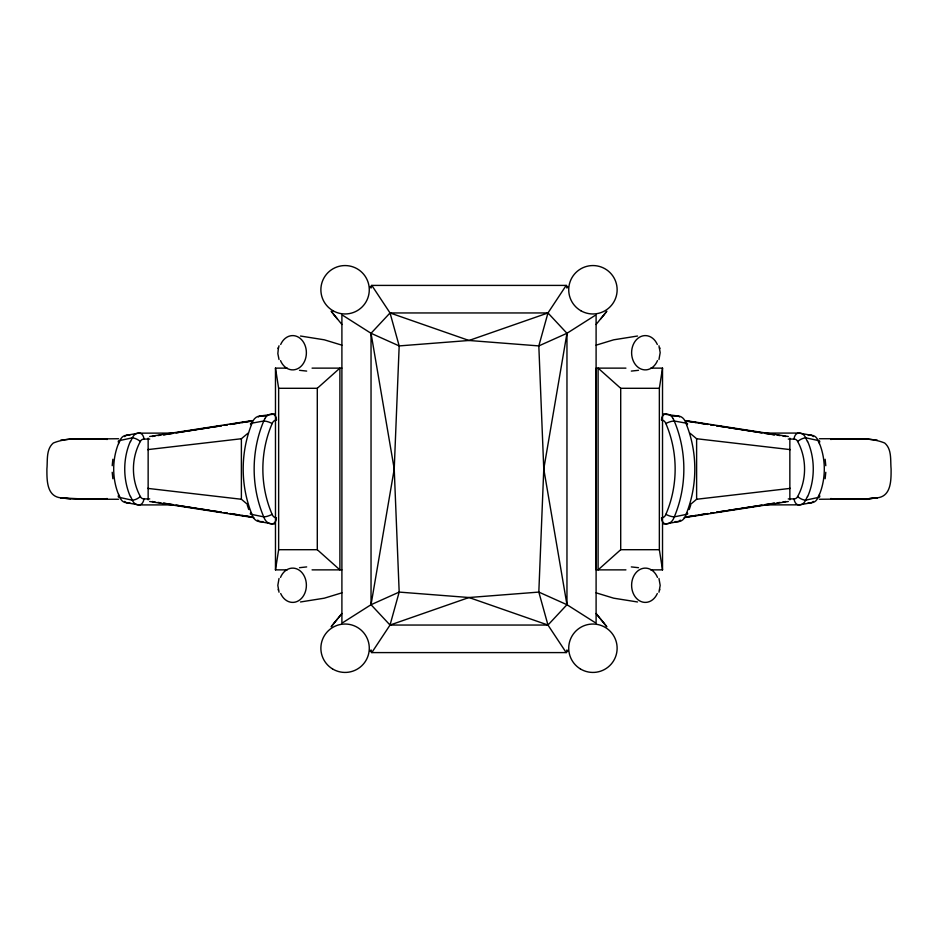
<?xml version="1.0" encoding="UTF-8"?>
<svg xmlns="http://www.w3.org/2000/svg" width="938" height="938" viewBox="0 0 938 938"><rect width="100%" height="100%" fill="white"/><g stroke="black" fill="none" stroke-linecap="round" stroke-linejoin="round"><path stroke-width="1.41" d="M148.145 499.848L148.145 438.152M789.855 499.848L789.855 438.152M112.208 465.717L112.865 459.268M825.792 472.283L825.135 478.732M287.192 569.87L275.479 569.87L278.645 549.703L278.645 388.297L275.479 368.13L287.192 368.13M650.808 569.87L662.521 569.87L659.355 549.703L659.355 388.297L662.521 368.13L650.808 368.13M343.109 622.445L371.038 604.705L394.23 469L399.178 345.911L390.032 312.952L371.8 285.41L369.748 287.438M594.891 315.555L566.962 333.295L543.77 469L538.822 592.089L547.968 625.048L566.2 652.59L568.252 650.562M278.457 347.611L278.246 348.584L279.02 345.782M658.98 592.218L660.176 585.371L658.98 578.512M659.543 590.389L659.754 589.416M278.422 347.787L277.847 353.626L279.02 359.489M369.748 650.562L371.8 652.59L390.032 625.048L399.178 592.089L394.23 469L371.038 333.295L343.109 315.555M568.252 287.438L566.2 285.41L547.968 312.952L538.822 345.911L543.77 469L566.962 604.705L594.891 622.445M371.014 288.118L371.8 285.41L566.2 285.41L566.986 288.118M566.986 649.882L566.2 652.59L371.8 652.59L371.014 649.882M673.285 418.794C687.355 450.31 687.355 487.537 673.355 519.077A12.3 9.099 83.9 0 1 666.261 523.838L663.377 523.838M689.266 509.475L690.708 505.148M279.02 578.512L277.824 585.371L279.02 592.218M658.98 359.489L660.176 352.629L658.98 345.782M274.623 523.838L271.739 523.838A12.3 9.099 -83.9 0 1 264.668 519.054C250.622 487.537 250.657 450.299 264.715 418.794M666.261 523.838L678.033 521.622A12.206 9.04 83.9 0 0 686.041 514.47C697.778 485.474 697.731 452.069 685.889 423.12A12.206 9.075 -84.6 0 0 677.834 416.015A6.167 3.998 -90 0 1 679.616 416.976M258.384 416.976A6.167 3.998 90 0 1 260.166 416.085A12.206 9.075 84.6 0 0 252.111 423.108C240.28 452.069 240.21 485.474 251.97 514.47A12.206 9.04 -83.9 0 0 259.967 521.598L271.739 523.838M819.39 494.256L817.995 497.527A10.717 7.809 83.6 0 1 811.37 502.639A6.203 3.987 83.4 0 0 813.375 501.408M118.61 443.744L120.005 440.473A10.717 7.809 83.6 0 1 126.63 435.361A6.203 3.987 83.4 0 0 124.625 436.592M666.25 523.709A6.238 4.045 -90 0 1 661.513 517.846A6.167 4.713 -90 0 0 665.898 514.294C678.244 485.685 678.209 452.175 665.863 423.566A6.156 4.702 90 0 0 661.56 420.083M276.44 420.083A6.156 4.702 -90 0 0 272.149 423.566C259.779 452.175 259.767 485.685 272.09 514.305A6.167 4.713 90 0 0 276.405 517.811A6.238 4.045 90 0 1 271.75 523.709M130.57 441.575L132.317 437.847A10.775 7.809 83.6 0 1 138.777 433.157L171.173 433.098M807.43 496.425L805.683 500.153A10.775 7.809 83.6 0 1 799.223 504.843L766.827 504.902M149.74 439.078L143.866 439.078A5.511 4.209 -90 0 0 140.313 441.505C131.156 458.389 131.132 479.623 140.325 496.483A5.511 4.209 90 0 0 143.866 498.91L149.74 498.922M331.536 626.291L334.28 622.902M603.72 315.098L606.464 311.709M331.137 626.76L337.492 618.939M600.508 319.061L606.863 311.24M334.362 622.797L341.432 614.109M338.313 617.954L341.936 613.499M596.064 324.501L603.638 315.203M371.038 333.295L390.032 312.952L547.968 312.952L566.962 333.295L566.962 604.705L547.968 625.048L390.032 625.048L371.038 604.705L371.038 333.295L399.178 345.911L469 340.482L538.822 345.911L566.962 333.295M278.645 388.297L317.29 388.297L339.896 368.13L339.896 569.87L317.29 549.703L278.645 549.703M659.355 549.703L620.71 549.703L598.104 569.87L598.104 368.13L620.71 388.297L659.355 388.297M147.606 449.63L241.383 438.738L247.949 433.239M690.051 504.761L696.617 499.262L790.394 488.37M371.038 604.705L399.178 592.089L469 597.518L538.822 592.089L566.962 604.705M107.307 439.453L104.716 439.172L106.885 439.172C89.133 439.688 70.174 436.158 53.314 443.017C45.903 449.302 47.732 460.394 46.9 469C46.912 479.658 46.478 496.284 60.724 497.832C76.013 499.79 91.514 499.192 106.885 498.828L104.716 498.828L107.307 498.547M596.122 345.161L613.687 339.814L637.523 336.027M341.878 592.839L324.314 598.186L300.477 601.973M547.968 312.952L469 340.482L390.032 312.952M390.032 625.048L469 597.518L547.968 625.048M120.005 440.473L132.305 437.847M817.995 497.527L805.695 500.153M674.246 516.873L686.03 514.47M138.765 433.075L126.63 435.291L129.772 435.302M252.111 423.12L263.801 420.986M799.235 504.925L811.37 502.709L808.228 502.698M274.728 414.033L260.166 415.991L266.005 415.991M163.611 434.833L173.682 433.262M176.567 432.805L179.439 432.348M182.324 431.902L185.208 431.445M188.081 430.999L209.678 427.611M212.563 427.153L221.204 425.805M224.076 425.348L226.961 424.902M229.833 424.445L251.431 421.056M686.569 516.944L708.167 513.555M711.039 513.098L713.924 512.652M716.796 512.195L725.437 510.847M728.322 510.389L749.919 507.001M752.792 506.555L755.676 506.098M758.561 505.652L761.433 505.195M764.318 504.738L774.389 503.167M149.658 436.498L252.404 420.576M152.12 436.498L155.016 436.053M157.912 435.595L160.808 435.15M163.693 434.704L172.381 433.356M175.277 432.91L191.2 430.448M194.096 429.991L196.98 429.545M199.876 429.1L221.591 425.735M224.487 425.289L227.371 424.844M230.267 424.386L238.956 423.05M241.852 422.592L251.982 421.033M686.018 516.967L696.148 515.408M699.045 514.95L707.733 513.614M710.629 513.156L713.513 512.711M716.409 512.265L738.124 508.9M741.02 508.455L743.904 508.009M746.8 507.552L762.723 505.09M765.619 504.644L774.307 503.296M777.192 502.85L780.088 502.405M782.984 501.947L785.88 501.502M684.142 517.647L788.342 501.502M69.787 439.172L60.724 440.168M830.693 439.453L833.284 439.172L831.115 439.172C848.867 439.688 867.826 436.158 884.686 443.017C892.097 449.302 890.268 460.394 891.1 469C891.088 479.658 891.522 496.284 877.276 497.832C861.987 499.79 846.486 499.192 831.115 498.828L833.284 498.828L830.693 498.547M631.321 371.085L638.497 370.311M867.486 498.828L877.276 497.832L867.486 498.828L819.39 499.262M299.503 567.689L306.679 566.915M70.514 439.172L118.61 438.738M832.076 439.172L867.486 439.172M70.514 498.828L60.724 497.832L88.219 499.262L105.924 498.828M766.827 433.098L799.235 433.075L811.37 435.291L808.228 435.302M171.173 504.902L138.765 504.925L126.63 502.709L129.772 502.698M312.073 368.13L341.831 368.13M625.927 368.13L596.169 368.13L596.169 569.87L625.927 569.87M663.272 414.033L677.834 415.991L671.995 415.991M819.39 438.738L849.781 438.738M788.26 439.078L794.134 439.078A5.511 4.209 90 0 1 797.687 441.505C806.844 458.389 806.868 479.623 797.675 496.483A5.511 4.209 -90 0 1 794.134 498.91L788.26 498.922M877.276 440.168L868.213 439.172M88.219 499.262L118.61 499.262M259.967 521.622L262.886 521.622M675.114 521.622L678.033 521.622M312.073 569.87L341.831 569.87M88.219 438.738L105.924 439.172M832.076 498.828L849.781 499.262M300.477 336.027L324.314 339.814L341.878 345.161M299.503 370.311L306.679 371.085M631.321 566.915L638.497 567.689M637.523 601.973L613.687 598.186L596.122 592.839M690.051 433.239L696.617 438.738L790.394 449.63M147.606 488.37L241.383 499.262L247.949 504.761M685.596 420.576L788.342 436.498M686.018 421.033L696.148 422.592M699.045 423.05L707.733 424.386M710.629 424.844L713.513 425.289M716.409 425.735L738.124 429.1M741.02 429.545L743.904 429.991M746.8 430.448L762.723 432.91M765.619 433.356L774.307 434.704M777.192 435.15L780.088 435.595M782.984 436.053L785.88 436.498M152.12 501.502L155.016 501.947M157.912 502.405L160.808 502.85M163.693 503.296L172.381 504.644M175.277 505.09L191.2 507.552M194.096 508.009L196.98 508.455M199.876 508.9L221.591 512.265M224.487 512.711L227.371 513.156M230.267 513.614L238.956 514.95M241.852 515.408L251.982 516.967M149.658 501.502L253.858 517.647M686.569 421.056L708.167 424.445M711.039 424.902L713.924 425.348M716.796 425.805L725.437 427.153M728.322 427.611L749.919 430.999M752.792 431.445L755.676 431.902M758.561 432.348L761.433 432.805M764.318 433.262L774.389 434.833M163.611 503.167L173.682 504.738M176.567 505.195L179.439 505.652M182.324 506.098L185.208 506.555M188.081 507.001L209.678 510.389M212.563 510.847L221.204 512.195M224.076 512.652L226.961 513.098M229.833 513.555L251.431 516.944M685.889 423.12L674.199 420.986M263.754 516.873L251.97 514.47M799.223 433.157A10.775 7.809 -83.6 0 1 805.73 437.812L817.995 440.473L819.39 443.744M138.777 504.843A10.775 7.809 -83.6 0 1 132.27 500.189L120.005 497.527L118.61 494.256M596.568 614.109L603.638 622.797M596.064 613.499L599.687 617.954M334.362 315.203L341.936 324.501M600.508 618.939L606.863 626.76M331.137 311.24L337.492 319.061M603.72 622.902L606.464 626.291M331.536 311.709L334.28 315.098M805.683 437.847L807.43 441.575M132.317 500.153L130.57 496.425M247.292 505.148L248.734 509.475M659.578 347.787L659.754 348.584L659.543 347.611M278.246 589.416L278.457 590.389M825.135 459.268L825.792 465.717M112.865 478.732L112.208 472.283M696.617 438.738L696.617 499.262M662.521 368.13L662.521 569.87M620.71 388.297L620.71 549.703M596.099 314.781L596.099 623.219M341.901 314.781L341.901 623.219M317.29 388.297L317.29 549.703M275.479 368.13L275.479 569.87M241.383 438.738L241.383 499.262M799.199 504.773A6.296 4.045 83.2 0 1 794.064 498.934M819.402 495.346A6.308 2.251 26.9 0 1 817.913 497.445M805.66 500.13A6.332 2.462 28.9 0 1 797.593 496.495M807.653 441.411A55.506 42.398 -90 0 1 807.653 496.589M797.663 441.517A6.332 2.38 -28.7 0 1 805.601 437.917M818.03 440.45A10.717 7.809 -83.6 0 0 811.37 435.361A6.203 3.987 -83.4 0 1 813.375 436.592M817.959 440.508A6.308 2.251 -27.7 0 1 819.32 442.666M793.994 439.054A6.296 4.127 -84.3 0 1 799.199 433.227M819.531 443.639A54.486 41.612 -90 0 1 819.519 494.349M661.478 420.036A6.238 4.045 -90 0 1 666.156 414.174M680.226 520.098A6.167 3.987 90 0 1 678.022 521.54M687.155 512.851A6.226 1.641 18.7 0 1 685.959 514.423M674.176 516.838A6.238 1.677 19.5 0 1 665.886 514.305M665.839 423.566A6.238 1.677 -19.6 0 1 674.129 421.033M685.819 423.155A6.226 1.653 -18.8 0 1 687.12 424.621M666.168 414.045A12.3 9.134 -84.6 0 1 673.273 418.817M657.479 360.602A17.142 13.695 90 0 1 636.761 366.137A17.142 13.695 90 0 1 636.492 339.626A17.142 13.695 90 0 1 657.315 344.481M657.315 593.519A17.142 13.695 -90 0 1 636.492 598.374A17.142 13.695 -90 0 1 636.761 571.863A17.142 13.695 -90 0 1 657.479 577.398M280.521 577.398A17.142 13.695 90 0 1 301.239 571.863A17.142 13.695 90 0 1 301.508 598.374A17.142 13.695 90 0 1 280.685 593.519M280.685 344.481A17.142 13.695 -90 0 1 301.508 339.626A17.142 13.695 -90 0 1 301.239 366.137A17.142 13.695 -90 0 1 280.521 360.602M271.844 414.174A6.238 4.045 90 0 1 276.522 420.036M259.978 521.54A6.167 3.987 -90 0 1 257.774 520.098M252.041 514.423A6.226 1.641 -18.7 0 1 250.845 512.851M272.114 514.305A6.238 1.677 -19.5 0 1 263.824 516.838M263.871 421.033A6.238 1.677 19.6 0 1 272.161 423.566M250.88 424.621A6.226 1.653 18.8 0 1 252.181 423.155M264.727 418.817A12.3 9.134 84.6 0 1 271.832 414.045M119.97 497.55A10.717 7.809 -83.6 0 0 126.63 502.639A6.203 3.987 -83.4 0 1 124.625 501.408M143.936 498.934A6.296 4.045 -83.2 0 1 138.801 504.773M120.087 497.445A6.308 2.251 -26.9 0 1 118.598 495.346M140.407 496.495A6.332 2.462 -28.9 0 1 132.34 500.13M130.347 496.589A55.506 42.398 90 0 1 130.347 441.411M132.399 437.917A6.332 2.38 28.7 0 1 140.337 441.517M118.68 442.666A6.308 2.251 27.7 0 1 120.041 440.508M138.801 433.227A6.296 4.127 84.3 0 1 144.006 439.054M118.481 494.349A54.486 41.612 90 0 1 118.469 443.639M580.821 310.724A24.2 24.2 0 0 0 617.134 289.772A24.2 24.2 0 0 0 580.821 268.807A24.2 24.2 0 0 0 580.821 310.724M580.352 668.911A24.2 24.2 0 0 0 617.122 648.779A24.2 24.2 0 0 0 581.302 627.006A24.2 24.2 0 0 0 580.352 668.911M332.509 668.911A24.2 24.2 0 0 0 369.279 648.779A24.2 24.2 0 0 0 333.447 627.006A24.2 24.2 0 0 0 332.509 668.911M332.978 310.724A24.2 24.2 0 0 0 369.279 289.772A24.2 24.2 0 0 0 332.978 268.807A24.2 24.2 0 0 0 332.978 310.724"/></g></svg>
